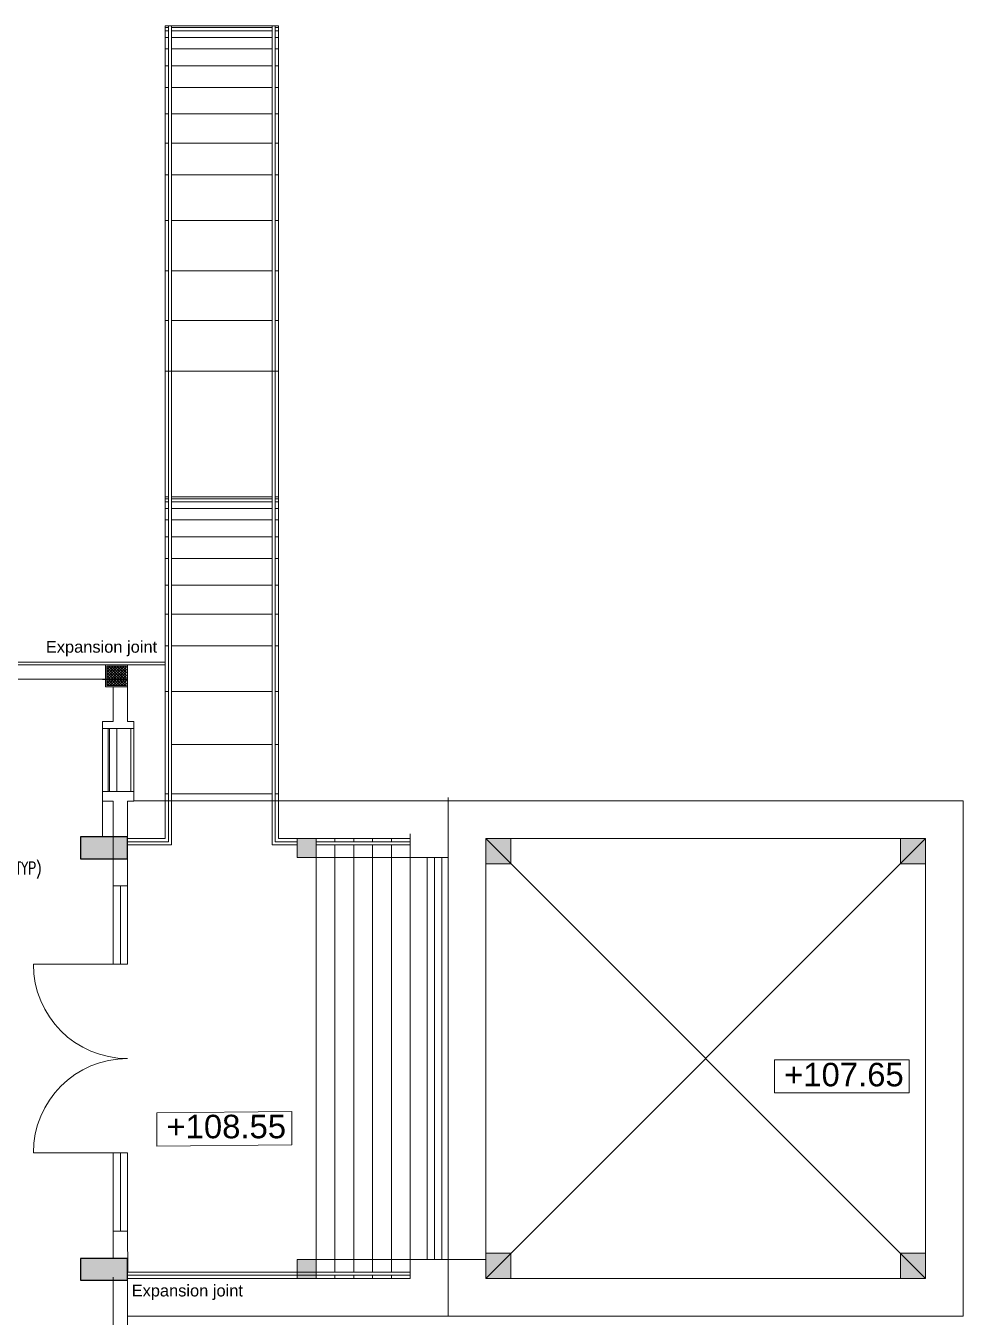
# Model space of a CAD drawing. Header units: millimetres. Extents: x -73373 to 66860, y 1067 to 86496.
# Drawn here: x -22490 to -7570, y 21890 to 42448 of the extents above; entities that cross this region are included whole.
import ezdxf

# ---------------------------------------------------------------- set-up
doc = ezdxf.new("R2010")
doc.units = ezdxf.units.MM
doc.header["$LTSCALE"] = 500
doc.linetypes.add('1', pattern=[0])
doc.linetypes.add('DASHED', pattern=[19.05, 12.7, -6.35])
doc.layers.get('0').update_dxf_attribs({"lineweight": 18})
for name, color, linetype, lineweight, true_color in [('COLUMN', 7, 'Continuous', 13, 0x848484), ('FURNIT', 7, 'Continuous', 13, 0x848484), ('STEPS', 7, 'Continuous', 13, 0x848484), ('STRUCTURES', 7, 'Continuous', 13, 0x848484), ('wall', 7, 'Continuous', 13, 0x848484), ('window', 7, 'Continuous', 13, 0x848484), ('window 2', 7, '1', 13, 0x848484)]:
    doc.layers.add(name, color=color, linetype=linetype, lineweight=lineweight, true_color=true_color)
doc.layers.add('cvl', color=7, linetype='Continuous')
doc.styles.add('textstyle196', font='')
doc.styles.add('textstyle197', font='')
doc.styles.add('textstyle201', font='')
doc.styles.add('textstyle206', font='')
doc.styles.add('textstyle269', font='romans', dxfattribs={"width": 0.7})
doc.styles.get('textstyle196').set_extended_font_data('Swis721 BT')
doc.styles.get('textstyle197').set_extended_font_data('Swis721 BT')
doc.styles.get('textstyle201').set_extended_font_data('Swis721 BT')
doc.styles.get('textstyle206').set_extended_font_data('Swis721 BT')

# ---------------------------------------------------------------- blocks, each defined once
blk = doc.blocks.new('A$C40F33A93')
at = {"linetype": 'Continuous', "true_color": 0x359cb1}
blk.add_hatch(color=135, dxfattribs=at).paths.add_polyline_path([(0, 300), (300, 300), (300, 0), (0, 0)], flags=0)
at = {"color": 135, "linetype": 'Continuous', "true_color": 0x359cb1}
blk.add_lwpolyline([(0, 300), (300, 300), (300, 0), (0, 0)], close=True, dxfattribs=at)
at = {"layer": 'COLUMN', "color": 135, "linetype": 'Continuous', "true_color": 0x359cb1}
blk.add_lwpolyline([(300, 0), (0, 0), (0, 300), (300, 300)], close=True, dxfattribs=at)
at = {"layer": 'wall', "color": 135, "linetype": 'Continuous', "true_color": 0x359cb1}
blk.add_line((40, 0), (100, 0), dxfattribs=at)
blk.add_line((40, 0), (100, 0), dxfattribs=at)
blk = doc.blocks.new('A$C7364536D')
at = {"linetype": 'Continuous'}
blk.add_hatch(color=256, dxfattribs=at).paths.add_polyline_path([(750, 0), (750, 350), (0, 350), (0, 0)], flags=0)
at = {"layer": 'COLUMN', "linetype": 'Continuous', "lineweight": 25}
blk.add_lwpolyline([(750, 0), (750, 350), (0, 350), (0, 0)], close=True, dxfattribs=at)

msp = doc.modelspace()

# ---------------------------------------------------------------- hatches: boundary and pattern name
at = {"layer": 'STRUCTURES', "linetype": 'Continuous', "lineweight": 13}
h = msp.add_hatch(color=256, dxfattribs=at)
h.paths.add_polyline_path([(-20870, 32275), (-20870, 31925), (-21220, 31925), (-21220, 32225), (-21220, 32275), (-21220, 32275)], flags=0)
h.paths.add_polyline_path([(-21220, 32275), (-21220, 32275), (-20920, 32275), (-20920, 32275)], flags=0)
h.paths.add_polyline_path([(-21120, 31925), (-21120, 31925), (-21180, 31925), (-21180, 31925)], flags=0)
h = msp.add_hatch(dxfattribs=at)
h.set_pattern_fill('ANSI37', color=256, scale=250, style=0, pattern_type=0)
h.set_pattern_definition([(45, (-1435548.878, 415449.833), (-22.0970869, 22.0970869), []), (135, (-1435548.878, 415449.833), (-22.0970869, -22.0970869), [])])
h.paths.add_polyline_path([(-20890, 32255), (-21200, 32255), (-21200, 31945), (-20890, 31945)], flags=0)
h = msp.add_hatch(dxfattribs=at)
h.set_pattern_fill('ANSI37', color=256, scale=250, style=0, pattern_type=0)
h.set_pattern_definition([(45, (-1435548.88, 415449.69), (-22.0970869, 22.0970869), []), (135, (-1435548.88, 415449.69), (-22.0970869, -22.0970869), [])])
h.paths.add_polyline_path([(-20890, 32255), (-21200, 32255), (-21200, 31945), (-20890, 31945)], flags=0)
at = {"layer": 'wall', "linetype": 'DASHED', "lineweight": 13, "ltscale": 50}
for points in [[(-15170, 29508), (-14770, 29508), (-14770, 29108), (-15170, 29108)], [(-8570, 29508), (-8170, 29508), (-8170, 29108), (-8570, 29108)], [(-15170, 22908), (-14770, 22908), (-14770, 22508), (-15170, 22508)], [(-8570, 22908), (-8170, 22908), (-8170, 22508), (-8570, 22508)]]:
    msp.add_hatch(color=256, dxfattribs=at).paths.add_polyline_path(points, flags=0)
at = {"layer": 'window', "lineweight": 13}
msp.add_hatch(color=256, dxfattribs=at).paths.add_polyline_path([(-20870, 32275), (-21220, 32275), (-21220, 31925), (-20870, 31925)], flags=0)
at = {"layer": 'window', "linetype": 'Continuous', "lineweight": 13}
msp.add_hatch(color=256, dxfattribs=at).paths.add_polyline_path([(-17870, 22508), (-17870, 22808), (-18170, 22808), (-18170, 22508)], flags=0)

# ---------------------------------------------------------------- linework, layer by layer
at = {"linetype": 'Continuous', "lineweight": 13}
for p, q in [((-20870, 27508), (-22370, 27508)), ((-20870, 24508), (-22370, 24508))]:
    msp.add_line(p, q, dxfattribs=at)
for centre, start, end in [((-20870, 27508), 180, 270), ((-20870, 24508), 90, 180)]:
    msp.add_arc(centre, 1500, start, end, dxfattribs=at)
at = {"layer": 'FURNIT', "linetype": 'Continuous', "lineweight": 13}
for p, q in [((-20270, 42448), (-20270, 36948)), ((-20270, 42448), (-18470, 42448)), ((-20220, 42448), (-20270, 42448)), ((-20270, 42448), (-20270, 38776)), ((-20220, 42419), (-20270, 42419)), ((-20220, 42369), (-20270, 42369)), ((-20220, 42448), (-20220, 36948)), ((-20220, 42448), (-20220, 38776)), ((-20170, 42448), (-20170, 36948)), ((-18570, 42448), (-20170, 42448)), ((-20170, 42448), (-20170, 38776)), ((-18570, 42419), (-20170, 42419)), ((-18570, 42369), (-20170, 42369)), ((-18570, 36948), (-18570, 42448)), ((-18570, 36948), (-18570, 42448)), ((-18520, 36948), (-18520, 42448)), ((-18520, 36948), (-18520, 42448)), ((-18470, 42448), (-18520, 42448)), ((-18470, 42419), (-18520, 42419)), ((-18470, 42369), (-18520, 42369)), ((-18470, 36948), (-18470, 42448)), ((-18470, 36948), (-18470, 42448)), ((-20220, 42264), (-20270, 42264)), ((-18570, 42264), (-20170, 42264)), ((-18470, 42264), (-18520, 42264)), ((-20220, 42081), (-20270, 42081)), ((-18570, 42081), (-20170, 42081)), ((-18470, 42081), (-18520, 42081)), ((-20220, 41811), (-20270, 41811)), ((-18570, 41811), (-20170, 41811)), ((-18470, 41811), (-18520, 41811)), ((-20220, 41468), (-20270, 41468)), ((-18570, 41468), (-20170, 41468)), ((-18470, 41468), (-18520, 41468)), ((-20220, 41045), (-20270, 41045)), ((-18570, 41045), (-20170, 41045)), ((-18470, 41045), (-18520, 41045)), ((-20220, 40580), (-20270, 40580)), ((-18570, 40580), (-20170, 40580)), ((-18470, 40580), (-18520, 40580)), ((-20220, 40075), (-20270, 40075)), ((-18570, 40075), (-20170, 40075)), ((-18470, 40075), (-18520, 40075)), ((-20220, 39350), (-20270, 39350)), ((-18570, 39350), (-20170, 39350)), ((-18470, 39350), (-18520, 39350)), ((-20270, 36948), (-20270, 38776)), ((-20220, 36927), (-20220, 38776)), ((-20170, 36906), (-20170, 38776)), ((-20220, 38547), (-20270, 38547)), ((-18570, 38547), (-20170, 38547)), ((-18470, 38547), (-18520, 38547)), ((-20220, 37759), (-20270, 37759)), ((-18570, 37759), (-20170, 37759)), ((-18470, 37759), (-18520, 37759)), ((-18470, 36948), (-20270, 36948)), ((-20270, 36948), (-20270, 34948)), ((-20270, 36948), (-20220, 36948)), ((-20220, 36948), (-20220, 34948)), ((-20170, 36948), (-20170, 34948)), ((-20170, 36948), (-18570, 36948)), ((-18570, 34948), (-18570, 36948)), ((-18520, 34948), (-18520, 36948)), ((-18520, 36948), (-18470, 36948)), ((-18470, 34948), (-18470, 36948)), ((-20220, 34948), (-20270, 34948)), ((-20270, 34948), (-20270, 31237)), ((-20220, 34948), (-20220, 31237)), ((-18570, 34948), (-20170, 34948)), ((-20170, 34948), (-20170, 31237)), ((-18570, 29408), (-18570, 34948)), ((-18520, 29458), (-18520, 34948)), ((-18470, 34948), (-18520, 34948)), ((-18470, 29508), (-18470, 34948)), ((-20220, 34919), (-20270, 34919)), ((-20220, 34869), (-20270, 34869)), ((-20220, 34764), (-20270, 34764)), ((-18570, 34919), (-20170, 34919)), ((-18570, 34869), (-20170, 34869)), ((-18570, 34764), (-20170, 34764)), ((-18470, 34919), (-18520, 34919)), ((-18470, 34869), (-18520, 34869)), ((-18470, 34764), (-18520, 34764)), ((-20220, 34581), (-20270, 34581)), ((-18570, 34581), (-20170, 34581)), ((-18470, 34581), (-18520, 34581)), ((-20220, 34311), (-20270, 34311)), ((-18570, 34311), (-20170, 34311)), ((-18470, 34311), (-18520, 34311)), ((-20220, 33968), (-20270, 33968)), ((-18570, 33968), (-20170, 33968)), ((-18470, 33968), (-18520, 33968)), ((-20220, 33545), (-20270, 33545)), ((-18570, 33545), (-20170, 33545)), ((-18470, 33545), (-18520, 33545)), ((-20220, 33080), (-20270, 33080)), ((-18570, 33080), (-20170, 33080)), ((-18470, 33080), (-18520, 33080)), ((-20220, 32575), (-20270, 32575)), ((-18570, 32575), (-20170, 32575)), ((-18470, 32575), (-18520, 32575)), ((-21270, 32043), (-21100, 32043)), ((-20220, 31850), (-20270, 31850)), ((-18570, 31850), (-20170, 31850)), ((-18470, 31850), (-18520, 31850)), ((-20270, 29508), (-20270, 31237)), ((-20220, 29458), (-20220, 31237)), ((-20170, 29408), (-20170, 31237)), ((-18570, 29408), (-18570, 31237)), ((-18520, 29458), (-18520, 31237)), ((-18470, 29508), (-18470, 31237)), ((-18570, 31007), (-20170, 31007)), ((-18470, 31007), (-18520, 31007)), ((-20770, 30260), (-20870, 30260)), ((-21270, 29538), (-21270, 30103)), ((-20220, 30219), (-20270, 30219)), ((-18570, 30219), (-20170, 30219)), ((-18470, 30219), (-18520, 30219)), ((-15770, 22583), (-15770, 30165)), ((-20270, 29508), (-20870, 29508)), ((-20220, 29458), (-20870, 29458)), ((-20170, 29408), (-20870, 29408)), ((-18170, 29408), (-18570, 29408)), ((-18170, 29458), (-18520, 29458)), ((-16370, 29508), (-18470, 29508)), ((-16370, 29458), (-17870, 29458)), ((-17870, 29428), (-17870, 22628)), ((-16370, 29408), (-17870, 29408)), ((-17570, 29458), (-17570, 29508)), ((-17570, 29508), (-17570, 29458)), ((-17570, 29408), (-17570, 22608)), ((-17270, 29458), (-17270, 29508)), ((-17270, 29508), (-17270, 29458)), ((-17270, 29408), (-17270, 22608)), ((-16970, 29508), (-16970, 29458)), ((-16970, 22608), (-16970, 29408)), ((-16670, 29458), (-16670, 29508)), ((-16670, 29508), (-16670, 29458)), ((-16670, 29458), (-16670, 29483)), ((-16670, 22608), (-16670, 29408)), ((-16370, 22528), (-16370, 29583)), ((-16370, 29458), (-16370, 29508)), ((-16370, 29508), (-16370, 29458)), ((-15770, 29208), (-15870, 29208)), ((-16370, 22608), (-20870, 22608)), ((-16370, 22558), (-20870, 22558)), ((-16370, 22508), (-20870, 22508)), ((-17570, 22558), (-17570, 22508)), ((-17570, 22508), (-17570, 22558)), ((-17270, 22558), (-17270, 22508)), ((-17270, 22508), (-17270, 22558)), ((-16970, 22508), (-16970, 22558)), ((-16670, 22558), (-16670, 22508)), ((-16670, 22508), (-16670, 22558)), ((-16370, 22558), (-16370, 22508)), ((-16370, 22508), (-16370, 22558))]:
    msp.add_line(p, q, dxfattribs=at)
for points in [[(-20820, 31260), (-20820, 30260)], [(-20770, 31260), (-20770, 30260)]]:
    msp.add_lwpolyline(points, dxfattribs=at)
for points in [[(-15170, 29508), (-14770, 29508), (-14770, 29108), (-15170, 29108)], [(-10575, 25989), (-8428, 25989), (-8428, 25460), (-10575, 25460)], [(-20406, 25142), (-18258, 25162), (-18258, 24632), (-20406, 24612)]]:
    msp.add_lwpolyline(points, close=True, dxfattribs=at)
at = {"layer": 'STEPS', "linetype": 'Continuous', "lineweight": 13}
for p, q in [((-37568, 32315), (-20270, 32315)), ((-37568, 32275), (-20270, 32275))]:
    msp.add_line(p, q, dxfattribs=at)
at = {"layer": 'STRUCTURES', "linetype": 'Continuous', "lineweight": 13}
for p, q in [((-21220, 32275), (-20920, 32275)), ((-20920, 32275), (-21220, 32275)), ((-20920, 32275), (-21220, 32275)), ((-21220, 32275), (-20920, 32275)), ((-20870, 32275), (-21220, 32275)), ((-21220, 32275), (-21220, 31925)), ((-20870, 32275), (-21220, 32275)), ((-21220, 31925), (-21220, 32225)), ((-21220, 32225), (-21220, 31925)), ((-21220, 32225), (-21220, 31925)), ((-21220, 31925), (-21220, 32225)), ((-20890, 32255), (-21200, 32255)), ((-21200, 32255), (-21200, 31945)), ((-21220, 31925), (-20870, 31925)), ((-20920, 31925), (-21220, 31925)), ((-21220, 31925), (-20920, 31925)), ((-21220, 31925), (-20920, 31925)), ((-21220, 31925), (-20920, 31925)), ((-20920, 31925), (-21220, 31925)), ((-21220, 31925), (-20920, 31925)), ((-21220, 31925), (-20870, 31925)), ((-21200, 31945), (-20890, 31945)), ((-21180, 31925), (-21120, 31925)), ((-21180, 31925), (-21120, 31925)), ((-21180, 31925), (-21120, 31925)), ((-21180, 31925), (-21120, 31925)), ((-21117, 31925), (-21087, 31925)), ((-21117, 31925), (-21087, 31925)), ((-15170, 29508), (-14870, 29508)), ((-14870, 29508), (-15170, 29508)), ((-14870, 29508), (-15170, 29508)), ((-15170, 29508), (-14870, 29508)), ((-14770, 29508), (-15170, 29508)), ((-15170, 29508), (-15170, 29108)), ((-15170, 29158), (-15170, 29458)), ((-15170, 29458), (-15170, 29158)), ((-15170, 29458), (-15170, 29158)), ((-15170, 29158), (-15170, 29458)), ((-8570, 29508), (-8270, 29508)), ((-8270, 29508), (-8570, 29508)), ((-8270, 29508), (-8570, 29508)), ((-8570, 29508), (-8270, 29508)), ((-8170, 29508), (-8570, 29508)), ((-8570, 29508), (-8570, 29108)), ((-8570, 29158), (-8570, 29458)), ((-8570, 29458), (-8570, 29158)), ((-8570, 29458), (-8570, 29158)), ((-8570, 29158), (-8570, 29458)), ((-14870, 29108), (-15170, 29108)), ((-15170, 29108), (-14870, 29108)), ((-15170, 29108), (-14870, 29108)), ((-15170, 29108), (-14870, 29108)), ((-14870, 29108), (-15170, 29108)), ((-15170, 29108), (-14870, 29108)), ((-15170, 29108), (-14770, 29108)), ((-15130, 29108), (-15070, 29108)), ((-15130, 29108), (-15070, 29108)), ((-15130, 29108), (-15070, 29108)), ((-15130, 29108), (-15070, 29108)), ((-8270, 29108), (-8570, 29108)), ((-8570, 29108), (-8270, 29108)), ((-8570, 29108), (-8270, 29108)), ((-8570, 29108), (-8270, 29108)), ((-8270, 29108), (-8570, 29108)), ((-8570, 29108), (-8270, 29108)), ((-8570, 29108), (-8170, 29108)), ((-8530, 29108), (-8470, 29108)), ((-8530, 29108), (-8470, 29108)), ((-8530, 29108), (-8470, 29108)), ((-8530, 29108), (-8470, 29108)), ((-15170, 22908), (-14870, 22908)), ((-14870, 22908), (-15170, 22908)), ((-14870, 22908), (-15170, 22908)), ((-15170, 22908), (-14870, 22908)), ((-14770, 22908), (-15170, 22908)), ((-15170, 22908), (-15170, 22508)), ((-15170, 22558), (-15170, 22858)), ((-15170, 22858), (-15170, 22558)), ((-15170, 22858), (-15170, 22558)), ((-15170, 22558), (-15170, 22858)), ((-8570, 22908), (-8270, 22908)), ((-8270, 22908), (-8570, 22908)), ((-8270, 22908), (-8570, 22908)), ((-8570, 22908), (-8270, 22908)), ((-8170, 22908), (-8570, 22908)), ((-8570, 22908), (-8570, 22508)), ((-8570, 22558), (-8570, 22858)), ((-8570, 22858), (-8570, 22558)), ((-8570, 22858), (-8570, 22558)), ((-8570, 22558), (-8570, 22858)), ((-14870, 22508), (-15170, 22508)), ((-15170, 22508), (-14870, 22508)), ((-15170, 22508), (-14870, 22508)), ((-15170, 22508), (-14870, 22508)), ((-14870, 22508), (-15170, 22508)), ((-15170, 22508), (-14870, 22508)), ((-15170, 22508), (-14770, 22508)), ((-15130, 22508), (-15070, 22508)), ((-15130, 22508), (-15070, 22508)), ((-15130, 22508), (-15070, 22508)), ((-15130, 22508), (-15070, 22508)), ((-8270, 22508), (-8570, 22508)), ((-8570, 22508), (-8270, 22508)), ((-8570, 22508), (-8270, 22508)), ((-8570, 22508), (-8270, 22508)), ((-8270, 22508), (-8570, 22508)), ((-8570, 22508), (-8270, 22508)), ((-8570, 22508), (-8170, 22508)), ((-8530, 22508), (-8470, 22508)), ((-8530, 22508), (-8470, 22508)), ((-8530, 22508), (-8470, 22508)), ((-8530, 22508), (-8470, 22508))]:
    msp.add_line(p, q, dxfattribs=at)
for points in [[(-21220, 31925), (-20870, 31925), (-20870, 32275), (-21220, 32275)], [(-21220, 31925), (-20870, 31925), (-20870, 32275), (-21220, 32275)], [(-20870, 31925), (-21220, 31925), (-21220, 32275), (-20870, 32275)], [(-20870, 31925), (-20870, 32275), (-21220, 32275), (-21220, 31925)], [(-18170, 29508), (-17870, 29508), (-17870, 29208), (-18170, 29208)]]:
    msp.add_lwpolyline(points, close=True, dxfattribs=at)
at = {"layer": 'wall', "linetype": 'Continuous', "lineweight": 13}
for p, q in [((-22870, 32275), (-20870, 32275)), ((-22870, 32045), (-21100, 32045)), ((-21270, 32043), (-20870, 32043)), ((-21100, 31375), (-21100, 31925)), ((-20870, 31925), (-20870, 31375)), ((-21270, 31260), (-21270, 31375)), ((-21270, 31375), (-21100, 31375)), ((-21100, 31260), (-21270, 31260)), ((-20870, 31260), (-21100, 31260)), ((-20770, 31375), (-20870, 31375)), ((-20870, 31260), (-20770, 31260)), ((-20770, 31260), (-20770, 31375)), ((-21100, 30260), (-21270, 30260)), ((-21270, 30260), (-21270, 30145)), ((-20770, 30260), (-21100, 30260)), ((-20770, 30145), (-20770, 30260)), ((-21270, 30203), (-21270, 30103)), ((-21270, 30103), (-21100, 30103)), ((-21100, 30103), (-21100, 29098)), ((-20870, 30103), (-20870, 29098)), ((-20770, 30103), (-20870, 30103)), ((-20770, 30203), (-20770, 30103)), ((-21100, 28758), (-21100, 29138)), ((-20870, 28758), (-20870, 29138)), ((-20870, 28758), (-21100, 28758)), ((-22370, 27508), (-20870, 27508)), ((-20870, 23258), (-21100, 23258)), ((-21100, 23258), (-21100, 22827)), ((-20870, 23258), (-20869, 22608)), ((-21100, 21511), (-21100, 22528)), ((-20870, 21511), (-20870, 22528))]:
    msp.add_line(p, q, dxfattribs=at)
at = {"layer": 'wall', "linetype": 'DASHED', "lineweight": 13, "ltscale": 50}
for p, q in [((-15770, 30108), (-20770, 30108)), ((-14770, 29108), (-14770, 29508)), ((-14770, 29458), (-14770, 29158)), ((-14770, 29158), (-14770, 29458)), ((-14770, 29158), (-14770, 29458)), ((-14770, 29458), (-14770, 29158)), ((-8170, 29108), (-8170, 29508)), ((-8170, 29458), (-8170, 29158)), ((-8170, 29158), (-8170, 29458)), ((-8170, 29158), (-8170, 29458)), ((-8170, 29458), (-8170, 29157)), ((-17870, 29208), (-15870, 29208)), ((-14770, 22508), (-14770, 22908)), ((-14770, 22858), (-14770, 22558)), ((-14770, 22558), (-14770, 22858)), ((-14770, 22558), (-14770, 22858)), ((-14770, 22858), (-14770, 22558)), ((-8170, 22508), (-8170, 22908)), ((-8170, 22858), (-8170, 22558)), ((-8170, 22558), (-8170, 22858)), ((-8170, 22558), (-8170, 22858)), ((-8170, 22858), (-8170, 22558)), ((-17870, 22806), (-15170, 22806)), ((-15770, 21908), (-20870, 21908))]:
    msp.add_line(p, q, dxfattribs=at)
msp.add_lwpolyline([(-15770, 29508), (-15770, 21908), (-7570, 21908), (-7570, 30108), (-15770, 30108)], close=True, dxfattribs=at)
msp.add_lwpolyline([(-15170, 29508), (-8170, 22508), (-8170, 29508), (-15170, 29508), (-15170, 22508), (-8170, 29508), (-8170, 22508), (-15170, 22508)], dxfattribs=at)
at = {"layer": 'wall', "linetype": 'Continuous', "lineweight": 13}
msp.add_lwpolyline([(-17870, 22508), (-17870, 22808), (-18170, 22808), (-18170, 22508)], close=True, dxfattribs=at)
at = {"layer": 'window 2', "lineweight": 13}
for p, q in [((-21270, 31260), (-21270, 30260)), ((-21181, 31260), (-21181, 30260)), ((-21156, 31260), (-21156, 30260)), ((-21041, 31260), (-21041, 30260)), ((-16100, 29208), (-15870, 29208)), ((-20985, 27508), (-20985, 28758)), ((-20985, 23258), (-20985, 24508)), ((-16100, 22806), (-15870, 22806))]:
    msp.add_line(p, q, dxfattribs=at)
at = {"layer": 'window 2', "linetype": 'DASHED', "lineweight": 13, "ltscale": 5}
for p, q in [((-16100, 29208), (-16100, 22808)), ((-15985, 22808), (-15985, 29208)), ((-15870, 29208), (-15870, 22808))]:
    msp.add_line(p, q, dxfattribs=at)
at = {"layer": 'window 2', "lineweight": 13}
for points in [[(-20870, 27508), (-21100, 27508), (-21100, 28758), (-20870, 28758), (-20870, 27508)], [(-20870, 23258), (-21100, 23258), (-21100, 24508), (-20870, 24508), (-20870, 23258)]]:
    msp.add_lwpolyline(points, dxfattribs=at)

# ---------------------------------------------------------------- block references
at = {"layer": 'STRUCTURES', "linetype": 'Continuous', "lineweight": 13, "rotation": 180}
for p in [(-20870, 29538), (-20870, 22827)]:
    msp.add_blockref('A$C7364536D', p, dxfattribs=at)
at = {"layer": 'STRUCTURES', "linetype": 'Continuous', "lineweight": 13}
for p in [(-18170, 29208), (-18170, 22508)]:
    msp.add_blockref('A$C40F33A93', p, dxfattribs=at)

# ---------------------------------------------------------------- texts
at = {"layer": 'cvl', "insert": (-26937, 29138), "char_height": 200, "width": 4431, "attachment_point": 1, "style": 'textstyle269'}
msp.add_mtext('FULL HEIGHT INSULATED VERTICAL PARTITION(TYP)\\PACCESS DOOR TO BE PROVIDED\\PF.A GRILLES SHOULD BE WITH DAMPER', dxfattribs=at)
at = {"layer": 'wall', "linetype": 'Continuous', "lineweight": 13, "width": 8349.14, "attachment_point": 9}
for s, insert, char_height, style in [('Expansion joint', (-20400, 32412), 186.99, 'textstyle206'), ('+107.65', (-8517, 25560), 374, 'textstyle197'), ('+108.55', (-18348, 24733), 374, 'textstyle196'), ('Expansion joint', (-19034, 22164), 186.99, 'textstyle201')]:
    msp.add_mtext(s, dxfattribs=dict(at, insert=insert, char_height=char_height, style=style))

doc.saveas('drawing.dxf')
